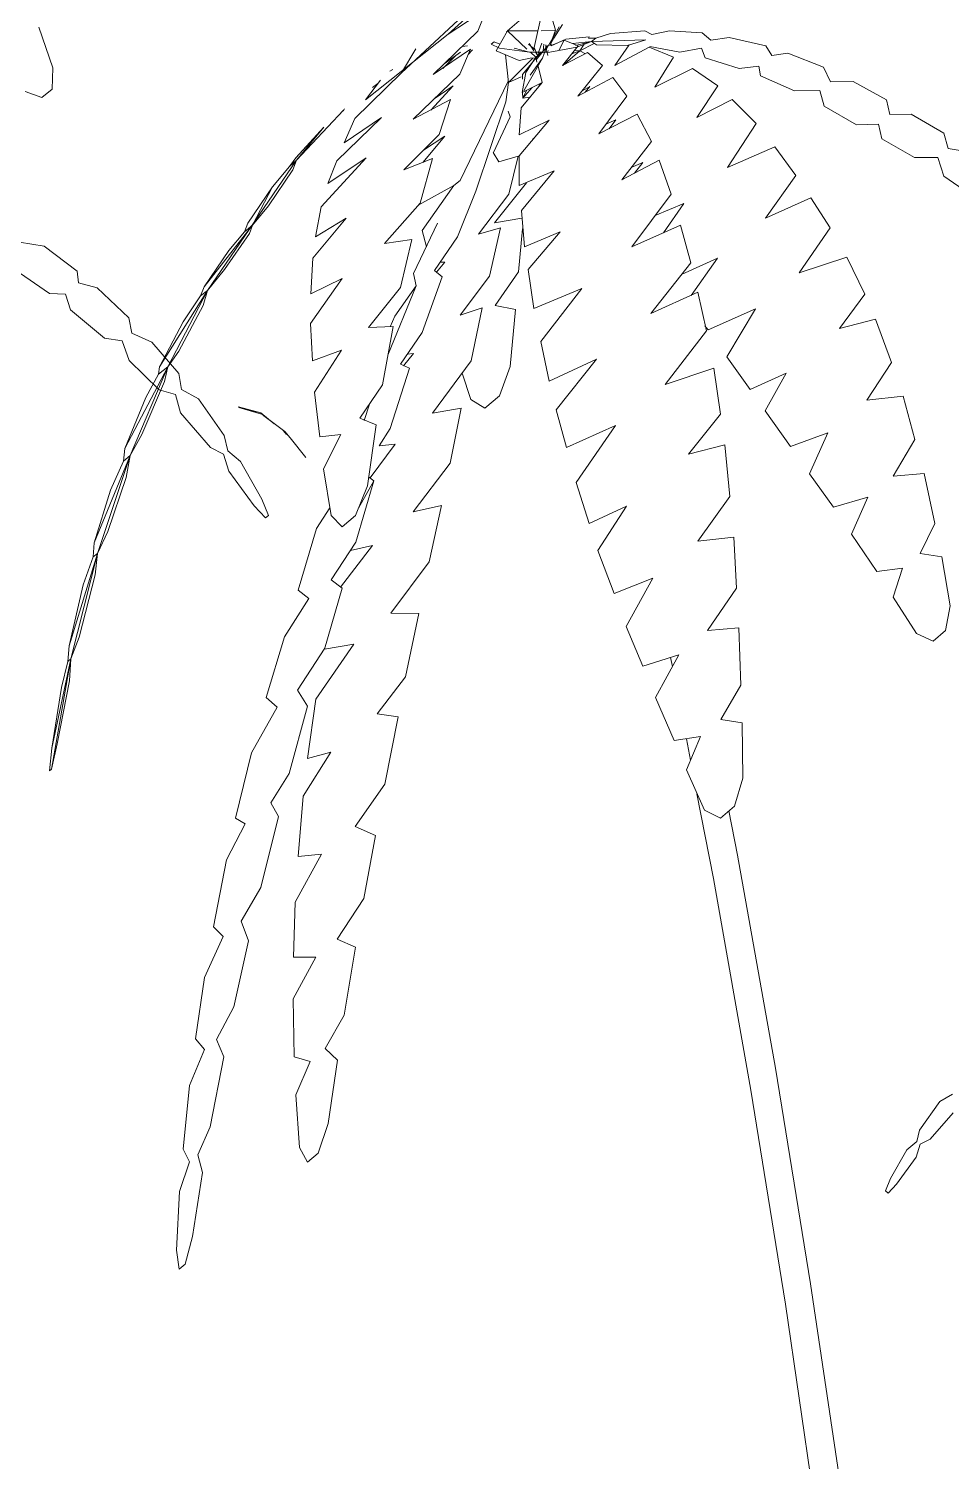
# Model space of a CAD drawing. Header units: inches. Extents: x 4 to 844, y 19 to 530.
# Drawn here: x 529.55 to 535.96, y 233.29 to 243.25 of the extents above; entities that cross this region are included whole.
import ezdxf

# ---------------------------------------------------------------- set-up
doc = ezdxf.new("R2010")
doc.units = ezdxf.units.IN
doc.header["$MEASUREMENT"] = 0
doc.layers.add('HH9B', color=103, linetype='Continuous')

msp = doc.modelspace()

# ---------------------------------------------------------------- linework, layer by layer
at = {"layer": 'HH9B', "lineweight": 0}
for p, q in [((532.85056, 243.6085), (532.13948, 242.94658)), ((532.4655, 243.21683), (532.78895, 243.51058)), ((532.4655, 243.21683), (532.73247, 243.39308)), ((532.67087, 243.23642), (532.73247, 243.39308)), ((533.16374, 243.40483), (533.20995, 243.24425)), ((532.87623, 243.24033), (533.00715, 243.35)), ((533.11497, 243.36175), (533.06363, 243.12283)), ((529.71635, 242.98285), (529.6188, 243.26485)), ((532.4655, 243.21683), (531.89048, 242.75858)), ((532.36025, 242.93483), (532.67087, 243.23642)), ((532.79922, 243.09933), (532.87623, 243.24033)), ((532.8711, 243.2325), (532.87366, 243.23642)), ((533.01228, 243.11108), (532.87623, 243.24033)), ((533.0893, 243.24033), (532.87623, 243.24033)), ((533.20995, 243.24425), (533.1124, 243.24033)), ((533.14834, 243.115), (533.23562, 243.26775)), ((533.20995, 243.24425), (533.17144, 243.13458)), ((533.17914, 243.15025), (533.19968, 243.18942)), ((533.19968, 243.18942), (533.25872, 243.28342)), ((533.44612, 243.19725), (533.28183, 243.18158)), ((533.44098, 243.18942), (533.44612, 243.19725)), ((533.44098, 243.18942), (533.49233, 243.18942)), ((533.49233, 243.18942), (533.46152, 243.16592)), ((533.59244, 243.22075), (533.49233, 243.18942)), ((533.59244, 243.22075), (533.83118, 243.24033)), ((533.87995, 243.21292), (533.83118, 243.24033)), ((534.00317, 243.24033), (533.87995, 243.21292)), ((534.23164, 243.22467), (534.00317, 243.24033)), ((534.23164, 243.22467), (534.29068, 243.17375)), ((534.29068, 243.17375), (534.41903, 243.19333)), ((534.67317, 243.13458), (534.41903, 243.19333)), ((532.13948, 242.94658), (532.2396, 243.115)), ((532.61952, 243.11108), (532.36025, 242.93483)), ((532.55021, 243.0915), (532.43726, 243.00925)), ((532.54508, 242.93875), (532.61952, 243.11108)), ((532.56305, 243.13067), (532.59899, 243.13458)), ((532.60412, 243.07583), (532.63493, 243.10717)), ((532.76328, 243.14633), (532.78382, 243.162)), ((532.82232, 243.11892), (532.76328, 243.14633)), ((532.78382, 243.162), (532.82489, 243.14633)), ((532.79922, 243.09933), (532.95838, 243.03275)), ((533.03025, 243.0915), (532.82232, 243.11892)), ((532.92244, 243.11892), (533.03025, 243.0915)), ((533.02255, 243.14633), (533.06876, 243.10717)), ((533.02769, 243.15025), (533.06106, 243.09933)), ((533.03025, 243.0915), (533.11753, 243.0915)), ((533.07389, 243.05625), (533.03796, 243.0915)), ((533.06363, 243.12283), (533.08673, 243.068)), ((533.07133, 243.0915), (533.0816, 243.07583)), ((533.13037, 243.10325), (533.07389, 243.05233)), ((533.11497, 243.0915), (533.07389, 243.05625)), ((533.07646, 243.03667), (533.14577, 243.12283)), ((533.09443, 243.0915), (533.08673, 243.068)), ((533.09186, 243.08758), (533.1047, 243.07975)), ((533.09443, 243.09542), (533.11497, 243.15417)), ((533.1047, 243.07975), (533.12267, 243.09542)), ((533.17144, 243.0915), (533.1124, 243.08758)), ((533.1124, 243.08758), (533.12524, 243.08758)), ((533.12267, 243.09542), (533.11497, 243.0915)), ((533.1201, 243.04842), (533.1432, 243.115)), ((533.12267, 243.09542), (533.12524, 243.09542)), ((533.12524, 243.09933), (533.13037, 243.14633)), ((533.13294, 243.0915), (533.16374, 243.09933)), ((533.1432, 243.11892), (533.1432, 243.14242)), ((533.1432, 243.115), (533.14834, 243.115)), ((533.14577, 243.12283), (533.15604, 243.1385)), ((533.14577, 243.12283), (533.15091, 243.09542)), ((533.15091, 243.09542), (533.15347, 243.08758)), ((533.15347, 243.08758), (533.15861, 243.068)), ((533.17144, 243.0915), (533.35884, 243.12675)), ((533.18171, 243.1385), (533.17914, 243.15417)), ((533.28183, 243.18158), (533.18171, 243.13458)), ((533.27156, 243.17375), (533.18171, 243.1385)), ((533.23305, 243.10325), (533.23562, 243.10717)), ((533.23562, 243.10717), (533.27156, 243.17375)), ((533.25872, 242.9975), (533.36911, 243.13458)), ((533.43328, 243.08758), (533.25872, 242.9975)), ((533.37937, 243.09933), (533.26129, 242.9975)), ((533.27156, 243.17375), (533.36911, 243.13458)), ((533.32547, 243.07975), (533.37937, 243.09933)), ((533.32803, 243.15025), (533.46152, 243.16592)), ((533.37937, 243.09933), (533.34344, 243.10325)), ((533.46152, 243.16592), (533.35114, 243.1385)), ((533.35884, 243.12675), (533.46152, 243.16592)), ((533.37937, 243.09933), (533.47949, 243.15025)), ((533.37937, 243.09933), (533.41018, 243.14633)), ((533.37937, 243.09933), (533.42045, 243.07975)), ((533.43328, 243.08758), (533.53853, 242.9975)), ((533.46152, 243.16592), (533.83888, 243.17767)), ((533.49489, 243.14242), (533.46152, 243.16592)), ((533.71053, 243.1385), (533.49489, 243.14242)), ((533.62325, 242.9975), (533.72336, 243.14242)), ((533.62325, 242.9975), (533.86198, 243.12675)), ((533.83888, 243.17767), (533.71053, 243.1385)), ((533.86198, 243.12675), (534.03141, 243.05625)), ((533.86712, 243.13067), (534.07505, 243.0915)), ((534.07505, 243.0915), (534.22651, 243.11892)), ((534.25218, 243.05233), (534.22651, 243.11892)), ((534.71425, 243.068), (534.67317, 243.13458)), ((532.51427, 243.06408), (532.42699, 242.97792)), ((532.88393, 242.88), (532.86339, 243.07192)), ((533.05336, 243.04842), (532.88393, 242.88)), ((533.03539, 243.04842), (532.95838, 243.03275)), ((532.98148, 242.93483), (533.08673, 243.06408)), ((533.1201, 243.04842), (532.99175, 242.82125)), ((533.00458, 242.9505), (533.07389, 243.05625)), ((533.07389, 243.05233), (533.03539, 243.04842)), ((533.03539, 242.93092), (533.1201, 243.04842)), ((533.07389, 243.05625), (533.0816, 243.021)), ((533.08673, 243.068), (533.0893, 243.068)), ((533.0893, 242.99358), (533.11753, 242.88)), ((533.09956, 243.07583), (533.09956, 243.07583)), ((533.10213, 243.07975), (533.10213, 243.07975)), ((533.36654, 242.786), (533.53853, 242.9975)), ((534.03141, 243.05625), (533.90049, 242.84867)), ((534.48835, 242.97792), (534.25218, 243.05233)), ((534.6244, 242.99358), (534.48835, 242.97792)), ((534.63724, 242.927), (534.6244, 242.99358)), ((534.71425, 243.068), (534.8272, 243.08367)), ((534.8272, 243.08367), (535.07364, 242.98575)), ((529.71121, 242.83402), (529.71635, 242.98285)), ((532.13948, 242.94658), (531.81603, 242.62933)), ((531.89048, 242.75858), (531.99316, 242.89567)), ((532.0599, 242.95833), (532.08044, 242.97008)), ((532.22163, 242.62541), (532.54508, 242.93875)), ((532.54765, 242.1985), (532.88294, 242.88928)), ((532.88393, 242.88), (532.97121, 242.91917)), ((532.97891, 242.8095), (533.00458, 242.9505)), ((532.98148, 242.9035), (532.98148, 242.93483)), ((533.36654, 242.786), (533.61041, 242.91525)), ((533.61041, 242.91525), (533.70796, 242.786)), ((534.16233, 242.97792), (533.90049, 242.84867)), ((534.16233, 242.97792), (534.33946, 242.8565)), ((534.63724, 242.927), (534.8734, 242.82125)), ((535.07364, 242.98575), (535.12241, 242.88392)), ((535.12241, 242.88392), (535.28157, 242.88783)), ((535.28157, 242.88783), (535.5126, 242.75858)), ((529.63934, 242.77527), (529.52382, 242.81835)), ((529.63934, 242.77527), (529.71121, 242.83402)), ((531.93925, 242.84475), (531.97519, 242.87217)), ((532.34485, 242.68808), (532.49887, 242.8565)), ((532.49887, 242.8565), (532.36795, 242.76641)), ((532.86596, 242.74683), (532.88393, 242.88)), ((532.97121, 242.70375), (533.11753, 242.88)), ((533.11753, 242.88), (532.97891, 242.8095)), ((532.98405, 242.77033), (532.98148, 242.8095)), ((533.04822, 242.84475), (532.98405, 242.77033)), ((533.00972, 242.82517), (532.98405, 242.77033)), ((533.097, 242.8565), (533.09956, 242.86825)), ((533.10983, 242.86825), (533.10727, 242.87217)), ((533.39991, 242.82517), (533.44869, 242.85258)), ((533.41788, 242.81342), (533.44869, 242.85258)), ((534.19313, 242.63716), (534.33946, 242.8565)), ((535.04797, 242.82517), (534.8734, 242.82125)), ((535.07877, 242.7155), (535.04797, 242.82517)), ((531.73389, 242.68025), (531.74416, 242.69591)), ((532.4809, 242.7625), (532.22163, 242.62541)), ((532.40132, 242.51966), (532.4809, 242.7625)), ((532.65803, 242.12408), (532.86596, 242.74683)), ((532.95838, 242.51575), (532.97121, 242.70375)), ((532.98405, 242.77033), (533.03282, 242.77816)), ((533.70796, 242.786), (533.51286, 242.52358)), ((534.43957, 242.7625), (534.19313, 242.63716)), ((534.43957, 242.7625), (534.60643, 242.59408)), ((535.07877, 242.7155), (535.30467, 242.58625)), ((535.5126, 242.75858), (535.53571, 242.65675)), ((531.41044, 242.3395), (531.73645, 242.68808)), ((531.69025, 242.33558), (532.00086, 242.63716)), ((531.73645, 242.68808), (531.73389, 242.68025)), ((531.74159, 242.46091), (532.00086, 242.63716)), ((531.81603, 242.62933), (531.74159, 242.46091)), ((532.89677, 242.64108), (532.77959, 242.39277)), ((532.88136, 242.68025), (532.89677, 242.64108)), ((533.16631, 242.61758), (532.95838, 242.51575)), ((532.95838, 242.37083), (533.16631, 242.61758)), ((533.51286, 242.52358), (533.77984, 242.66066)), ((533.63095, 242.6215), (533.56164, 242.59016)), ((533.58474, 242.55883), (533.63095, 242.6215)), ((533.77984, 242.66066), (533.87738, 242.46875)), ((534.60643, 242.59408), (534.4062, 242.28858)), ((535.30467, 242.58625), (535.45613, 242.59016)), ((535.45613, 242.59016), (535.47923, 242.48833)), ((535.53571, 242.65675), (535.6846, 242.66066)), ((535.6846, 242.66066), (535.9105, 242.5275)), ((531.6004, 242.57058), (531.4053, 242.35516)), ((531.41044, 242.3395), (531.6004, 242.57058)), ((532.40132, 242.51966), (532.15745, 242.27291)), ((532.4424, 242.50791), (532.28837, 242.32383)), ((532.29351, 242.41), (532.4424, 242.50791)), ((533.05592, 242.49225), (533.05336, 242.48441)), ((535.9413, 242.42175), (535.9105, 242.5275)), ((532.77868, 242.39433), (532.81719, 242.32775)), ((533.87738, 242.46875), (533.67202, 242.20241)), ((534.73478, 242.4335), (534.4062, 242.28858)), ((534.88111, 242.23375), (534.73478, 242.4335)), ((535.47923, 242.48833), (535.7077, 242.35908)), ((536.11073, 242.39433), (535.9413, 242.42175)), ((531.41044, 242.3395), (530.79178, 241.43475)), ((531.24358, 242.15541), (531.36166, 242.29641)), ((531.36166, 242.29641), (531.4053, 242.35516)), ((531.36166, 242.29641), (531.41044, 242.3395)), ((531.41044, 242.3395), (531.38477, 242.27291)), ((531.89561, 242.35516), (531.58243, 242.01441)), ((531.89561, 242.35516), (531.62864, 242.17891)), ((531.62864, 242.17891), (531.69025, 242.33558)), ((532.15745, 242.27291), (532.35512, 242.35125)), ((532.35512, 242.35125), (532.2704, 242.04183)), ((532.81719, 242.32775), (532.95068, 242.36691)), ((532.81719, 242.32775), (532.81719, 242.32775)), ((532.95068, 242.36691), (532.8865, 242.1045)), ((532.95838, 242.16325), (532.95838, 242.37083)), ((533.67202, 242.20241), (533.93129, 242.3395)), ((533.7362, 242.28858), (533.81834, 242.32383)), ((533.81834, 242.32383), (533.7593, 242.24941)), ((533.93129, 242.3395), (534.01601, 242.1045)), ((535.7077, 242.35908), (535.86943, 242.35908)), ((535.9105, 242.22983), (535.86943, 242.35908)), ((531.38477, 242.27291), (531.21534, 242.02225)), ((532.50401, 242.16325), (532.54765, 242.1985)), ((533.20225, 242.26508), (532.95838, 242.16325)), ((532.97378, 241.99091), (533.20225, 242.26508)), ((534.67061, 241.93608), (534.88111, 242.23375)), ((536.14924, 242.06533), (535.9105, 242.22983)), ((531.07159, 241.90083), (531.24358, 242.15541)), ((531.10496, 241.88908), (531.24358, 242.15541)), ((532.26014, 242.03008), (532.50401, 242.16325)), ((532.50401, 242.16325), (532.28324, 241.84991)), ((532.65803, 242.12408), (532.52968, 241.80683)), ((532.676, 241.82641), (532.8865, 242.1045)), ((532.78638, 241.90475), (533.00972, 242.18283)), ((534.01601, 242.1045), (533.74133, 241.73633)), ((531.21534, 242.02225), (531.10496, 241.88908)), ((531.58243, 242.01441), (531.54136, 241.80683)), ((532.2704, 242.04183), (532.0214, 241.75983)), ((532.99432, 241.73633), (532.97378, 241.99091)), ((534.10329, 242.03791), (533.90306, 241.95566)), ((533.9621, 241.83425), (534.10329, 242.03791)), ((534.98636, 242.07708), (534.67061, 241.93608)), ((534.98636, 242.07708), (535.11984, 241.8695)), ((531.04848, 241.84208), (531.07159, 241.90083)), ((531.75442, 241.93608), (531.52339, 241.658)), ((531.54136, 241.80683), (531.75442, 241.93608)), ((532.39106, 241.90083), (532.2242, 241.55225)), ((532.97635, 241.93608), (532.78638, 241.90475)), ((531.10496, 241.88908), (530.76867, 241.45825)), ((530.90986, 241.57966), (531.08442, 241.83033)), ((530.94067, 241.71283), (531.04848, 241.84208)), ((531.10496, 241.88908), (531.04848, 241.84208)), ((531.08442, 241.83033), (531.10496, 241.88908)), ((532.28324, 241.84991), (532.31404, 241.73633)), ((532.52968, 241.80683), (532.37052, 241.57183)), ((532.676, 241.82641), (532.82746, 241.8695)), ((532.82746, 241.8695), (532.75301, 241.53266)), ((532.98148, 241.86166), (532.95324, 241.564)), ((533.24332, 241.84208), (532.99432, 241.73633)), ((533.01999, 241.57966), (533.24332, 241.84208)), ((533.74133, 241.73633), (534.08018, 241.88908)), ((534.15206, 241.62666), (534.08018, 241.88908)), ((534.90421, 241.55616), (535.11984, 241.8695)), ((529.65474, 241.74127), (529.48531, 241.76869)), ((529.88577, 241.56894), (529.65474, 241.74127)), ((530.76867, 241.45825), (530.94067, 241.71283)), ((532.21136, 241.78725), (532.0214, 241.75983)), ((532.13435, 241.45433), (532.21136, 241.78725)), ((531.52339, 241.658), (531.51055, 241.41125)), ((532.4424, 241.63058), (532.38335, 241.56008)), ((532.41159, 241.63058), (532.4424, 241.63058)), ((534.15206, 241.62666), (533.87482, 241.27416)), ((534.33689, 241.658), (534.08788, 241.54441)), ((534.15463, 241.3995), (534.33689, 241.658)), ((535.23536, 241.66583), (534.90421, 241.55616)), ((535.36115, 241.40733), (535.23536, 241.66583)), ((529.69325, 241.41227), (529.45451, 241.57677)), ((529.89348, 241.48669), (529.88577, 241.56894)), ((530.79178, 241.43475), (530.90986, 241.57966)), ((531.72875, 241.517), (531.50799, 241.20366)), ((531.51055, 241.41125), (531.72875, 241.517)), ((532.2242, 241.55225), (532.24217, 241.46608)), ((532.42186, 241.52875), (532.28324, 241.141)), ((532.37052, 241.57183), (532.42186, 241.52875)), ((532.54765, 241.26241), (532.75301, 241.53266)), ((532.95324, 241.564), (532.79152, 241.329)), ((533.06106, 241.30941), (533.01999, 241.57966)), ((529.80363, 241.40835), (529.69325, 241.41227)), ((529.80363, 241.40835), (529.83957, 241.29869)), ((529.89348, 241.48669), (530.0244, 241.45144)), ((530.24516, 241.24385), (530.0244, 241.45144)), ((530.79178, 241.43475), (530.45806, 240.90208)), ((530.79178, 241.43475), (530.51453, 240.90208)), ((530.62235, 241.21541), (530.743, 241.39558)), ((530.743, 241.39558), (530.76867, 241.45825)), ((530.79178, 241.43475), (530.743, 241.39558)), ((530.76097, 241.329), (530.79178, 241.43475)), ((532.13435, 241.45433), (531.91101, 241.17625)), ((532.0445, 240.98433), (532.24217, 241.46608)), ((532.09328, 241.25458), (532.24217, 241.46608)), ((533.06106, 241.30941), (533.39478, 241.4465)), ((533.10983, 241.07833), (533.39478, 241.4465)), ((533.87482, 241.27416), (534.20083, 241.423)), ((534.20083, 241.423), (534.25988, 241.15275)), ((535.18659, 241.16841), (535.36115, 241.40733)), ((530.07574, 241.10285), (529.83957, 241.29869)), ((530.59154, 241.01175), (530.76097, 241.329)), ((532.54765, 241.26241), (532.70167, 241.31333)), ((532.70167, 241.31333), (532.62466, 240.94516)), ((532.79152, 241.329), (532.93271, 241.30158)), ((532.89677, 240.906), (532.93271, 241.30158)), ((534.27271, 241.16058), (534.6013, 241.3055)), ((534.40107, 240.97258), (534.6013, 241.3055)), ((530.2657, 241.1381), (530.24516, 241.24385)), ((530.45806, 240.90208), (530.62235, 241.21541)), ((531.50799, 241.20366), (531.52082, 240.94516)), ((532.09328, 241.25458), (532.06247, 241.18016)), ((535.43559, 241.235), (535.18659, 241.16841)), ((535.54598, 240.93341), (535.43559, 241.235)), ((530.19896, 241.08327), (530.07574, 241.10285)), ((530.2657, 241.1381), (530.40432, 241.07544)), ((531.91101, 241.17625), (532.08301, 241.18408)), ((532.08301, 241.18408), (532.00856, 240.77675)), ((532.28324, 241.141), (532.13435, 240.92166)), ((534.25988, 241.15275), (533.97237, 240.78066)), ((534.27271, 241.16058), (534.24961, 241.188)), ((530.19896, 241.08327), (530.24773, 240.94618)), ((530.59172, 240.8561), (530.40432, 241.07544)), ((530.51453, 240.90208), (530.59154, 241.01175)), ((531.52082, 240.94516), (531.72362, 241.01958)), ((531.72362, 241.01958), (531.53622, 240.72583)), ((532.15489, 240.90991), (532.2242, 240.99608)), ((532.2242, 240.99608), (532.18056, 240.99216)), ((533.16631, 240.80416), (533.10983, 241.07833)), ((530.21675, 240.33416), (530.51453, 240.90208)), ((530.24773, 240.94618), (530.45566, 240.74252)), ((530.51453, 240.90208), (530.25269, 240.28716)), ((530.51453, 240.90208), (530.45036, 240.85116)), ((530.45036, 240.85116), (530.45806, 240.90208)), ((530.49143, 240.80025), (530.51453, 240.90208)), ((532.13435, 240.92166), (532.19596, 240.89425)), ((532.62466, 240.94516), (532.35512, 240.58091)), ((532.82232, 240.70233), (532.89677, 240.906)), ((533.49489, 240.95691), (533.16631, 240.80416)), ((533.49489, 240.95691), (533.21508, 240.60441)), ((534.56536, 240.74541), (534.40107, 240.97258)), ((535.37655, 240.671), (535.54598, 240.93341)), ((530.33484, 240.43208), (530.49143, 240.80025)), ((530.45036, 240.85116), (530.36308, 240.69058)), ((530.60969, 240.74643), (530.59172, 240.8561)), ((532.19596, 240.89425), (532.06247, 240.47516)), ((532.56305, 240.859), (532.62209, 240.67491)), ((533.97237, 240.78066), (534.31122, 240.89425)), ((534.31122, 240.89425), (534.35743, 240.57308)), ((534.81436, 240.859), (534.56536, 240.74541)), ((534.81436, 240.859), (534.66804, 240.59658)), ((530.45566, 240.74252), (530.56861, 240.71118)), ((530.60455, 240.58193), (530.56861, 240.71118)), ((530.60969, 240.74643), (530.72777, 240.67985)), ((531.57216, 240.41641), (531.53622, 240.72583)), ((532.00856, 240.77675), (531.84941, 240.54566)), ((532.71964, 240.61616), (532.82232, 240.70233)), ((535.62812, 240.69841), (535.37655, 240.671)), ((535.71027, 240.39683), (535.62812, 240.69841)), ((530.36308, 240.69058), (530.21675, 240.33416)), ((530.90747, 240.42527), (530.72777, 240.67985)), ((531.00758, 240.62502), (531.01015, 240.6211)), ((531.16161, 240.58193), (531.00758, 240.62502)), ((531.01015, 240.6211), (531.16674, 240.5741)), ((531.16161, 240.58193), (531.04865, 240.60935)), ((531.88021, 240.53), (531.91872, 240.64358)), ((532.35512, 240.58091), (532.55535, 240.61616)), ((532.55535, 240.61616), (532.47834, 240.23233)), ((532.62209, 240.67491), (532.71964, 240.61616)), ((533.21508, 240.60441), (533.28696, 240.34199)), ((534.84517, 240.34983), (534.66804, 240.59658)), ((530.81248, 240.34302), (530.60455, 240.58193)), ((531.18214, 240.56235), (531.16161, 240.58193)), ((531.16161, 240.58193), (531.25402, 240.50752)), ((531.16674, 240.5741), (531.16161, 240.58193)), ((531.27456, 240.49577), (531.18214, 240.56235)), ((531.20268, 240.5506), (531.19754, 240.5506)), ((531.84941, 240.54566), (531.96492, 240.49866)), ((531.96492, 240.49866), (531.90331, 240.07566)), ((534.35743, 240.57308), (534.13666, 240.29499)), ((530.25269, 240.28716), (530.33484, 240.43208)), ((530.93314, 240.31952), (530.90747, 240.42527)), ((531.32846, 240.45268), (531.27456, 240.49577)), ((531.3413, 240.4331), (531.3182, 240.46052)), ((531.36697, 240.4096), (531.32846, 240.45268)), ((531.47479, 240.27252), (531.36697, 240.4096)), ((531.57216, 240.41641), (531.71849, 240.43208)), ((531.59783, 240.19316), (531.71849, 240.43208)), ((531.98546, 240.35374), (532.06247, 240.47516)), ((533.28696, 240.34199), (533.62838, 240.49475)), ((533.62838, 240.49475), (533.3537, 240.09916)), ((534.84517, 240.34983), (535.10444, 240.44383)), ((535.10444, 240.44383), (534.97609, 240.15791)), ((535.55881, 240.14224), (535.71027, 240.39683)), ((530.20649, 240.24799), (530.21675, 240.33416)), ((530.81248, 240.34302), (530.90233, 240.29602)), ((531.02042, 240.2451), (530.93314, 240.31952)), ((531.92128, 240.13049), (532.09584, 240.3655)), ((532.09584, 240.3655), (531.98546, 240.35374)), ((534.13666, 240.29499), (534.38823, 240.36158)), ((534.38823, 240.36158), (534.42417, 240.00124)), ((530.00369, 239.68008), (530.25269, 240.28716)), ((530.25269, 240.28716), (530.02679, 239.60566)), ((530.20649, 240.24799), (530.11664, 240.04433)), ((530.25269, 240.28716), (530.20649, 240.24799)), ((530.22702, 240.13441), (530.25269, 240.28716)), ((530.90233, 240.29602), (530.94084, 240.17852)), ((531.16931, 239.98268), (531.02042, 240.2451)), ((532.47834, 240.23233), (532.22163, 239.89549)), ((530.09867, 239.75841), (530.22702, 240.13441)), ((530.94084, 240.17852), (531.1154, 239.93568)), ((531.65174, 239.86808), (531.59783, 240.19316)), ((531.94695, 240.11091), (531.82373, 239.68399)), ((531.94695, 240.11091), (531.8417, 239.91899)), ((531.91101, 240.13833), (531.94695, 240.11091)), ((533.3537, 240.09916), (533.44612, 239.81324)), ((534.97609, 240.15791), (535.14295, 239.92683)), ((535.77444, 240.16183), (535.55881, 240.14224)), ((535.84889, 239.81324), (535.77444, 240.16183)), ((530.11664, 240.04433), (530.00369, 239.68008)), ((531.90331, 240.07566), (531.82117, 239.86808)), ((534.42417, 240.00124), (534.20083, 239.69183)), ((531.1154, 239.93568), (531.19498, 239.85343)), ((531.16931, 239.98268), (531.21551, 239.8691)), ((531.64147, 239.92291), (531.54906, 239.77799)), ((532.41929, 239.93858), (532.22163, 239.89549)), ((532.33201, 239.54691), (532.41929, 239.93858)), ((533.44612, 239.81324), (533.70539, 239.93466)), ((533.70539, 239.93466), (533.50516, 239.62524)), ((535.38168, 239.99733), (535.14295, 239.92683)), ((535.38168, 239.99733), (535.26873, 239.73883)), ((531.21551, 239.8691), (531.19498, 239.85343)), ((531.72875, 239.78974), (531.65174, 239.86808)), ((531.82117, 239.86808), (531.72875, 239.78974)), ((535.74621, 239.60566), (535.84889, 239.81324)), ((530.02679, 239.60566), (530.09867, 239.75841)), ((531.54906, 239.77799), (531.42071, 239.35108)), ((534.20083, 239.69183), (534.44984, 239.71924)), ((534.44984, 239.71924), (534.47038, 239.36283)), ((535.26873, 239.73883), (535.44586, 239.48033)), ((530.02679, 239.60566), (529.82913, 238.96333)), ((530.02679, 239.60566), (529.84196, 238.87324)), ((530.00369, 239.68008), (529.99599, 239.58216)), ((529.99599, 239.58216), (530.02679, 239.60566)), ((530.01139, 239.45683), (530.02679, 239.60566)), ((531.82373, 239.68399), (531.65174, 239.42158)), ((531.93925, 239.66049), (531.71592, 239.37066)), ((531.93925, 239.66049), (531.78523, 239.62524)), ((533.61811, 239.32758), (533.50516, 239.62524)), ((535.89766, 239.58216), (535.74621, 239.60566)), ((529.92668, 239.38633), (529.99599, 239.58216)), ((532.33201, 239.54691), (532.06504, 239.19049)), ((535.62299, 239.50383), (535.44586, 239.48033)), ((535.55881, 239.30016), (535.62299, 239.50383)), ((535.95414, 239.24141), (535.89766, 239.58216)), ((529.89844, 239.02208), (530.01139, 239.45683)), ((531.65174, 239.42158), (531.72875, 239.36283)), ((533.88765, 239.43333), (533.61811, 239.32758)), ((533.88765, 239.43333), (533.70282, 239.09649)), ((529.82913, 238.96333), (529.92668, 239.38633)), ((531.42071, 239.35108), (531.49515, 239.29233)), ((531.72875, 239.36283), (531.60553, 238.93983)), ((534.47038, 239.36283), (534.26758, 239.06908)), ((531.32572, 239.02599), (531.49515, 239.29233)), ((535.72054, 239.04949), (535.55881, 239.30016)), ((535.92333, 239.06908), (535.95414, 239.24141)), ((532.06504, 239.19049), (532.26014, 239.18658)), ((532.26014, 239.18658), (532.16772, 238.74791)), ((529.84196, 238.87324), (529.89844, 239.02208)), ((531.19994, 238.60299), (531.32572, 239.02599)), ((533.70282, 239.09649), (533.81834, 238.82233)), ((534.26758, 239.06908), (534.48578, 239.08866)), ((534.48578, 239.08866), (534.49861, 238.68916)), ((535.83605, 238.99466), (535.72054, 239.04949)), ((535.83605, 238.99466), (535.92333, 239.06908)), ((529.82913, 238.96333), (529.82143, 238.85366)), ((531.60747, 238.94647), (531.41814, 238.65391)), ((531.54392, 238.59124), (531.80833, 238.97508)), ((531.80833, 238.97508), (531.60553, 238.93983)), ((529.84196, 238.87324), (529.70591, 238.10558)), ((529.84196, 238.87324), (529.70848, 238.25049)), ((529.77522, 238.67349), (529.82143, 238.85366)), ((529.82143, 238.85366), (529.84196, 238.87324)), ((529.83169, 238.72049), (529.84196, 238.87324)), ((533.81834, 238.82233), (534.06735, 238.90066)), ((533.90562, 238.60299), (534.06735, 238.90066)), ((534.02371, 238.81841), (534.01087, 238.88108)), ((529.74698, 238.28183), (529.83169, 238.72049)), ((532.16772, 238.74791), (531.97006, 238.48941)), ((529.70848, 238.25049), (529.77522, 238.67349)), ((531.41814, 238.65391), (531.48745, 238.54424)), ((534.49861, 238.68916), (534.35999, 238.45024)), ((531.09726, 238.21916), (531.27695, 238.53641)), ((531.27695, 238.53641), (531.19994, 238.60299)), ((531.48745, 238.54424), (531.3591, 238.07424)), ((531.54392, 238.59124), (531.48745, 238.17999)), ((534.03654, 238.30533), (533.90562, 238.60299)), ((531.97006, 238.48941), (532.11638, 238.46983)), ((532.11638, 238.46983), (532.02397, 237.99983)), ((534.35999, 238.45024), (534.50888, 238.42674)), ((534.50888, 238.42674), (534.51402, 238.04291)), ((534.2188, 238.33274), (534.03654, 238.30533)), ((534.2188, 238.33274), (534.12126, 238.10166)), ((534.14949, 238.16824), (534.12126, 238.31708)), ((529.70848, 238.25049), (529.69307, 238.09383)), ((529.70591, 238.10558), (529.74698, 238.28183)), ((530.98687, 237.76482), (531.09726, 238.21916)), ((531.64917, 238.22308), (531.45664, 237.91757)), ((531.64917, 238.22308), (531.48745, 238.17999)), ((529.69307, 238.09383), (529.70591, 238.10558)), ((531.23074, 237.87057), (531.3591, 238.07424)), ((534.12126, 238.10166), (534.24704, 237.81966)), ((534.51402, 238.04291), (534.45497, 237.84707)), ((531.45664, 237.91757), (531.42071, 237.49849)), ((531.8186, 237.70607), (532.02397, 237.99983)), ((534.19313, 237.93324), (534.30865, 237.34574)), ((531.28465, 237.77657), (531.23074, 237.87057)), ((534.24704, 237.81966), (534.35743, 237.76482)), ((534.35743, 237.76482), (534.45497, 237.84707)), ((534.47551, 237.50632), (534.41647, 237.81574)), ((531.05362, 237.72566), (530.9227, 237.47499)), ((531.05362, 237.72566), (530.98687, 237.76482)), ((531.16143, 237.28307), (531.28465, 237.77657)), ((531.8186, 237.70607), (531.95979, 237.64341)), ((531.95979, 237.64341), (531.87764, 237.20474)), ((531.585, 237.51416), (531.40017, 237.18124)), ((531.42071, 237.49849), (531.585, 237.51416)), ((530.9227, 237.47499), (530.83285, 237.00891)), ((534.73992, 236.02582), (534.47551, 237.50632)), ((534.30865, 237.34574), (534.56792, 235.87307)), ((531.02538, 237.04807), (531.16143, 237.28307)), ((531.40017, 237.18124), (531.3899, 236.79741)), ((531.69281, 236.92274), (531.87764, 237.20474)), ((531.02538, 237.04807), (531.07672, 236.91099)), ((530.77124, 236.65641), (530.89959, 236.94232)), ((530.89959, 236.94232), (530.83285, 237.00891)), ((531.07672, 236.91099), (530.97404, 236.45274)), ((531.69281, 236.92274), (531.82117, 236.86791)), ((531.82117, 236.86791), (531.74159, 236.39399)), ((531.54392, 236.79741), (531.38733, 236.50757)), ((531.3899, 236.79741), (531.54392, 236.79741)), ((530.70706, 236.22949), (530.77124, 236.65641)), ((530.85338, 236.22557), (530.97404, 236.45274)), ((531.38733, 236.50757), (531.39504, 236.10416)), ((531.74159, 236.39399), (531.61067, 236.16291)), ((530.77124, 236.15507), (530.70706, 236.22949)), ((530.90473, 236.10416), (530.85338, 236.22557)), ((530.77124, 236.15507), (530.66599, 235.90441)), ((531.69538, 236.08066), (531.61067, 236.16291)), ((530.80974, 235.61849), (530.90473, 236.10416)), ((531.39504, 236.10416), (531.50542, 236.07282)), ((531.50542, 236.07282), (531.4053, 235.84174)), ((531.6312, 235.64199), (531.69538, 236.08066)), ((534.98379, 234.52574), (534.73992, 236.02582)), ((530.66599, 235.90441), (530.62235, 235.46182)), ((531.4053, 235.84174), (531.43097, 235.47357)), ((534.56792, 235.87307), (534.80923, 234.38474)), ((535.97211, 235.84566), (535.88226, 235.79474)), ((535.88226, 235.79474), (535.74107, 235.59499)), ((535.81552, 235.53232), (535.97467, 235.71641)), ((530.80974, 235.61849), (530.72503, 235.42265)), ((531.56189, 235.4344), (531.6312, 235.64199)), ((535.7231, 235.51666), (535.65379, 235.4579)), ((535.74107, 235.59499), (535.7231, 235.51666)), ((535.74621, 235.49707), (535.81552, 235.53232)), ((530.62235, 235.46182), (530.66599, 235.37565)), ((530.72503, 235.42265), (530.75584, 235.30124)), ((531.43097, 235.47357), (531.48745, 235.37174)), ((531.48745, 235.37174), (531.56189, 235.4344)), ((535.54084, 235.25815), (535.65379, 235.4579)), ((535.71797, 235.40699), (535.74621, 235.49707)), ((530.59668, 235.16807), (530.66599, 235.37565)), ((535.58191, 235.21899), (535.71797, 235.40699)), ((530.75584, 235.30124), (530.68653, 234.85474)), ((535.54084, 235.25815), (535.5049, 235.17199)), ((535.52287, 235.15632), (535.58191, 235.21899)), ((530.57614, 234.76074), (530.59668, 235.16807)), ((535.5049, 235.17199), (535.52287, 235.15632)), ((530.68653, 234.85474), (530.63518, 234.66282)), ((530.59411, 234.62757), (530.57614, 234.76074)), ((530.63518, 234.66282), (530.59411, 234.62757)), ((535.20969, 233.00998), (534.98379, 234.52574)), ((534.80923, 234.38474), (535.03, 232.88073))]:
    msp.add_line(p, q, dxfattribs=at)

doc.saveas('drawing.dxf')
